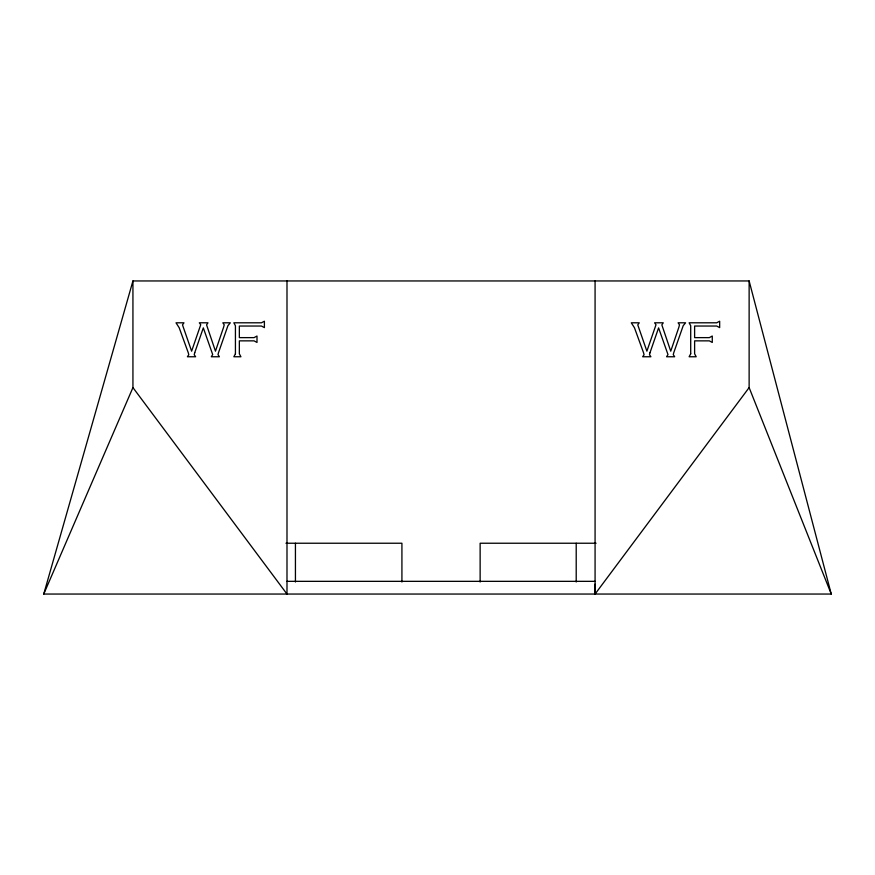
<?xml version="1.0" encoding="UTF-8"?>
<svg xmlns="http://www.w3.org/2000/svg" width="875" height="875" viewBox="0 0 875 875"><rect width="100%" height="100%" fill="white"/><g stroke="black" fill="none" stroke-linecap="round" stroke-linejoin="round"><path stroke-width="1.31" d="M43.75 594.048L132.934 280.952L749.131 280.952L831.25 594.048L43.75 594.048L132.934 387.592L132.934 280.952M749.131 280.952L749.131 387.592L595.077 594.048L595.077 280.952M285.961 543.233L401.92 543.233L401.92 582.017M596.094 543.233L480.134 543.233L480.134 582.017M286.989 581.339L595.077 581.339M595.077 584.205L594.606 594.048M132.934 387.592L286.989 594.048L286.989 280.952M749.131 387.592L831.25 594.048M576.209 543.233L576.209 582.017M295.433 543.233L295.433 582.017M235.43 353.817L233.844 356.759L240.931 356.759L239.345 353.817L239.345 340.856L254.067 340.856L256.998 342.453L256.998 336.033L254.067 337.63L239.345 337.63L239.345 326.036L261.45 326.036L264.392 327.622L264.392 321.213L261.45 322.798L233.844 322.798L235.43 325.741L235.43 353.817M690.703 353.817L689.117 356.759L696.205 356.759L694.619 353.817L694.619 340.856L709.341 340.856L712.272 342.453L712.272 336.033L709.341 337.63L694.619 337.63L694.619 326.036L716.723 326.036L719.666 327.622L719.666 321.213L716.723 322.798L689.117 322.798L690.703 325.741L690.703 353.817M194.72 352.702L194.217 354.736L195.639 356.759L187.381 356.759L188.803 354.736L188.256 352.702L179.167 327.698L176.006 322.798L183.98 322.798L182.492 324.866L191.614 351.17L200.736 324.745L199.314 322.798L207.987 322.798L206.566 324.866L215.469 351.17L223.617 327.173L224.219 324.811L222.819 322.798L230.333 322.798L227.927 325.697L218.487 352.702L217.984 354.616L219.406 356.759L211.291 356.759L212.712 354.594L203.317 327.884L194.72 352.702M649.994 352.702L649.491 354.736L650.913 356.759L642.655 356.759L644.077 354.736L643.53 352.702L634.441 327.698L631.28 322.798L639.253 322.798L637.766 324.866L646.888 351.17L656.009 324.745L654.587 322.798L663.261 322.798L661.839 324.866L670.742 351.17L678.891 327.173L679.492 324.811L678.092 322.798L685.606 322.798L683.2 325.697L673.761 352.702L673.258 354.616L674.68 356.759L666.564 356.759L667.986 354.594L658.591 327.884L649.994 352.702"/></g></svg>
